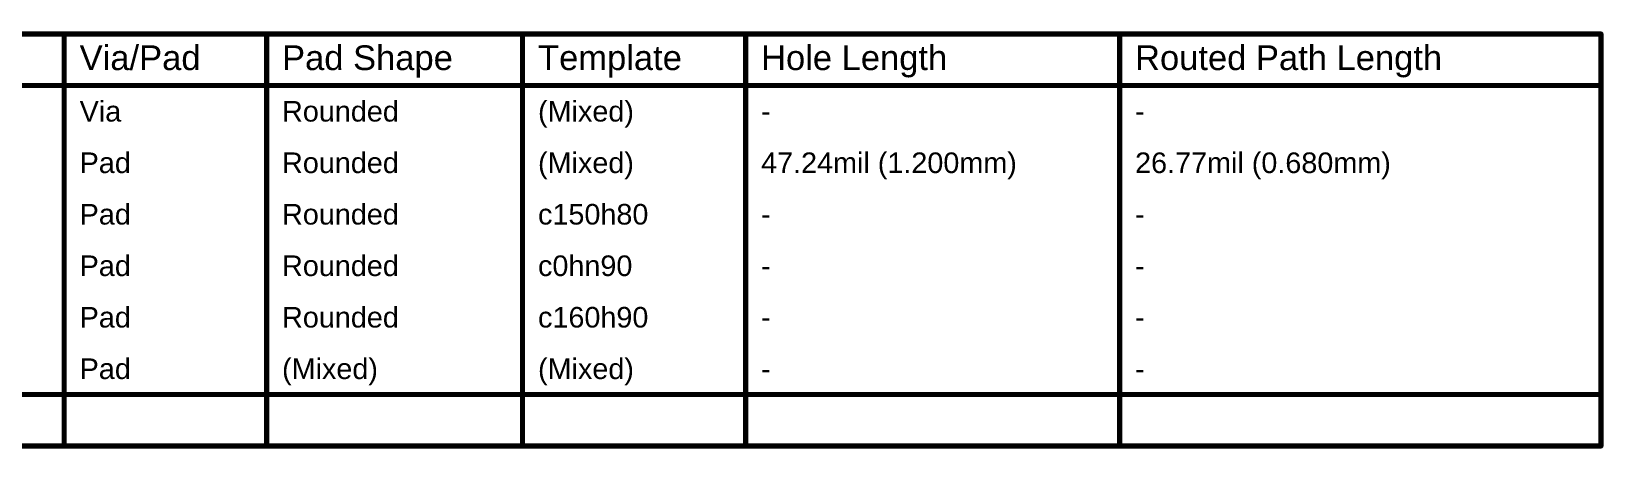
# Model space of a CAD drawing. Header units: inches. Extents: x 0 to 12.4, y -0.6 to 2.2.
# Drawn here: x 7.81 to 12.39, y 0.953 to 2.169 of the extents above; entities that cross this region are included whole.
import ezdxf

# ---------------------------------------------------------------- set-up
doc = ezdxf.new("R2010")
doc.units = ezdxf.units.IN
doc.header["$MEASUREMENT"] = 0
doc.layers.add('Drill Drawing', color=1, linetype='Continuous')
doc.styles.add('Arial', font='', dxfattribs={"height": 0.2})
doc.styles.get('Arial').set_extended_font_data('Arial')

msp = doc.modelspace()

# ---------------------------------------------------------------- linework, layer by layer
at = {"layer": 'Drill Drawing'}
for points in [[(2.9254, 2.161, 0.015, 0.015, 0), (12.3828, 2.161, 0.015, 0.015, 0)], [(7.905, 0.961, 0.015, 0.015, 0), (7.905, 2.161, 0.015, 0.015, 0)], [(8.4948, 0.961, 0.015, 0.015, 0), (8.4948, 2.161, 0.015, 0.015, 0)], [(9.2406, 0.961, 0.015, 0.015, 0), (9.2406, 2.161, 0.015, 0.015, 0)], [(9.8905, 0.961, 0.015, 0.015, 0), (9.8905, 2.161, 0.015, 0.015, 0)], [(10.9802, 0.961, 0.015, 0.015, 0), (10.9802, 2.161, 0.015, 0.015, 0)], [(12.3828, 0.961, 0.015, 0.015, 0), (12.3828, 2.161, 0.015, 0.015, 0)], [(2.9254, 2.011, 0.015, 0.015, 0), (12.3828, 2.011, 0.015, 0.015, 0)], [(2.9254, 1.111, 0.015, 0.015, 0), (12.3828, 1.111, 0.015, 0.015, 0)], [(2.9254, 0.961, 0.015, 0.015, 0), (12.3828, 0.961, 0.015, 0.015, 0)]]:
    msp.add_lwpolyline(points, format="xyseb", dxfattribs=at)
for points in [[(7.9013, 2.161, 0.0075, 0.0075, 1), (7.9088, 2.161, 0.0075, 0.0075, 1)], [(8.4911, 2.161, 0.0075, 0.0075, 1), (8.4986, 2.161, 0.0075, 0.0075, 1)], [(9.2369, 2.161, 0.0075, 0.0075, 1), (9.2444, 2.161, 0.0075, 0.0075, 1)], [(9.8867, 2.161, 0.0075, 0.0075, 1), (9.8942, 2.161, 0.0075, 0.0075, 1)], [(10.9764, 2.161, 0.0075, 0.0075, 1), (10.9839, 2.161, 0.0075, 0.0075, 1)], [(12.379, 2.161, 0.0075, 0.0075, 1), (12.3865, 2.161, 0.0075, 0.0075, 1)], [(12.379, 2.161, 0.0075, 0.0075, 1), (12.3865, 2.161, 0.0075, 0.0075, 1)], [(12.379, 2.011, 0.0075, 0.0075, 1), (12.3865, 2.011, 0.0075, 0.0075, 1)], [(12.379, 1.111, 0.0075, 0.0075, 1), (12.3865, 1.111, 0.0075, 0.0075, 1)], [(7.9013, 0.961, 0.0075, 0.0075, 1), (7.9088, 0.961, 0.0075, 0.0075, 1)], [(8.4911, 0.961, 0.0075, 0.0075, 1), (8.4986, 0.961, 0.0075, 0.0075, 1)], [(9.2369, 0.961, 0.0075, 0.0075, 1), (9.2444, 0.961, 0.0075, 0.0075, 1)], [(9.8867, 0.961, 0.0075, 0.0075, 1), (9.8942, 0.961, 0.0075, 0.0075, 1)], [(10.9764, 0.961, 0.0075, 0.0075, 1), (10.9839, 0.961, 0.0075, 0.0075, 1)], [(12.379, 0.961, 0.0075, 0.0075, 1), (12.3865, 0.961, 0.0075, 0.0075, 1)], [(12.379, 0.961, 0.0075, 0.0075, 1), (12.3865, 0.961, 0.0075, 0.0075, 1)]]:
    msp.add_lwpolyline(points, format="xyseb", close=True, dxfattribs=at)

# ---------------------------------------------------------------- texts
at = {"layer": 'Drill Drawing', "style": 'Arial'}
for s, height, p in [('Via/Pad', 0.072, (7.95, 2.056)), ('Pad Shape', 0.072, (8.5398, 2.056)), ('Template', 0.072, (9.2856, 2.056)), ('Hole Length', 0.072, (9.9355, 2.056)), ('Routed Path Length', 0.072, (11.0252, 2.056)), ('Via', 0.06, (7.95, 1.906)), ('Rounded', 0.06, (8.5398, 1.906)), ('(Mixed)', 0.06, (9.2856, 1.906)), ('-', 0.06, (9.9355, 1.906)), ('-', 0.06, (11.0252, 1.906)), ('Pad', 0.06, (7.95, 1.756)), ('Rounded', 0.06, (8.5398, 1.756)), ('(Mixed)', 0.06, (9.2856, 1.756)), ('47.24mil (1.200mm)', 0.06, (9.9355, 1.756)), ('26.77mil (0.680mm)', 0.06, (11.0252, 1.756)), ('Pad', 0.06, (7.95, 1.606)), ('Rounded', 0.06, (8.5398, 1.606)), ('c150h80', 0.06, (9.2856, 1.606)), ('-', 0.06, (9.9355, 1.606)), ('-', 0.06, (11.0252, 1.606)), ('Pad', 0.06, (7.95, 1.456)), ('Rounded', 0.06, (8.5398, 1.456)), ('c0hn90', 0.06, (9.2856, 1.456)), ('-', 0.06, (9.9355, 1.456)), ('-', 0.06, (11.0252, 1.456)), ('Pad', 0.06, (7.95, 1.306)), ('Rounded', 0.06, (8.5398, 1.306)), ('c160h90', 0.06, (9.2856, 1.306)), ('-', 0.06, (9.9355, 1.306)), ('-', 0.06, (11.0252, 1.306)), ('Pad', 0.06, (7.95, 1.156)), ('(Mixed)', 0.06, (8.5398, 1.156)), ('(Mixed)', 0.06, (9.2856, 1.156)), ('-', 0.06, (9.9355, 1.156)), ('-', 0.06, (11.0252, 1.156))]:
    msp.add_text(s, height=height, dxfattribs=at).set_placement(p)

doc.saveas('drawing.dxf')
